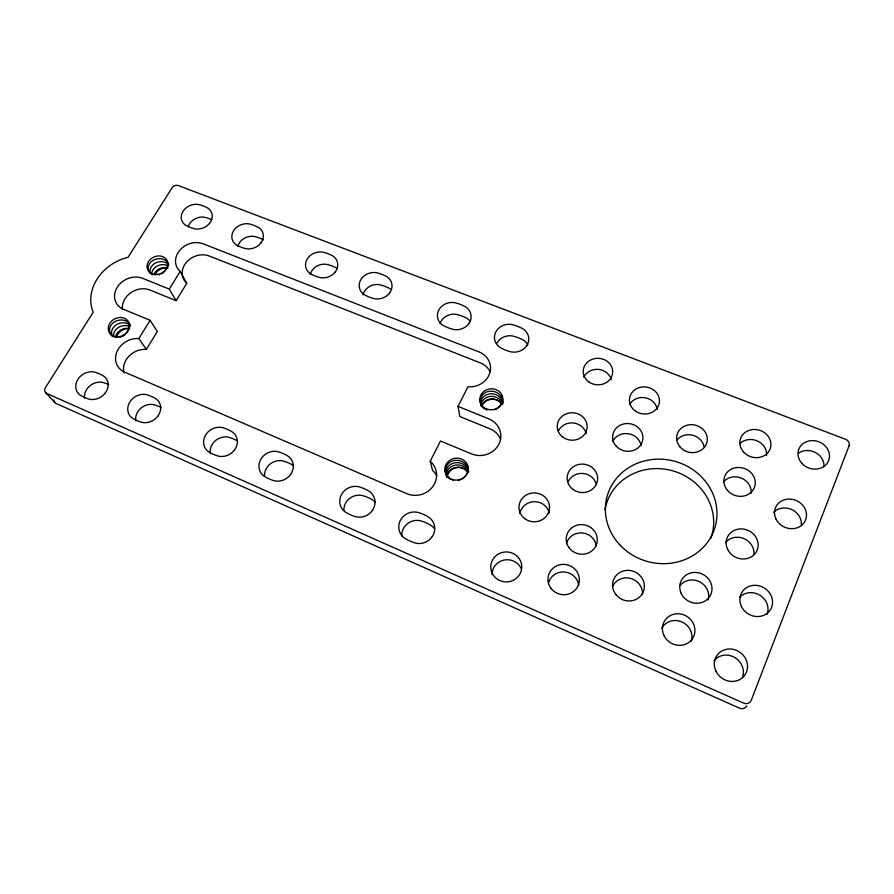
<?xml version="1.0" encoding="UTF-8"?>
<svg xmlns="http://www.w3.org/2000/svg" width="894" height="894" viewBox="0 0 894 894"><rect width="100%" height="100%" fill="white"/><g stroke="black" fill="none" stroke-linecap="round" stroke-linejoin="round"><path stroke-width="1.34" d="M176.118 300.708L169.29 289.12L142.705 278.336A19.21 16.047 -27.4 0 0 117.226 287.276A19.21 16.047 -27.4 0 0 123.394 309.223L150.103 320.331L138.883 338.569A19.713 16.751 -29.9 0 0 116.958 351.7A19.713 16.751 -29.9 0 0 124.612 372.116L406.804 493.667A20.763 19.4 -16.8 0 0 432.875 486.437A20.763 19.4 -16.8 0 0 430.226 461.248L440.496 440.999L471.507 453.884A20.618 19.076 -7.8 0 0 498.93 444.094A20.618 19.076 -7.8 0 0 488.839 418.895L458.019 406.379L467.953 386.767A20.126 18.171 -8.7 0 0 489.778 373.122A20.126 18.171 -8.7 0 0 478.905 351.867L203.251 243.827A18.975 15.902 -23.8 0 0 179.672 250.376A18.975 15.902 -23.8 0 0 180.163 271.43L186.768 283.275L176.118 300.708L149.968 290.036A18.875 15.846 -27.6 0 0 130.759 292.751A18.875 15.846 -27.6 0 0 122.411 309.346M123.998 372.932A19.344 16.528 -30.1 0 1 146.37 349.442L157.344 331.462L150.103 320.331M169.29 289.12L180.163 271.43M45.549 392.511L54.825 402.512M138.883 338.569L146.37 349.442M430.226 461.248L432.607 470.501A20.361 19.076 -16.9 0 1 436.808 475.787M458.019 406.379L459.829 416.526L490.068 428.863A20.227 18.774 -7.7 0 1 500.562 439.177M725.526 542.624A15.924 14.539 24.5 0 1 743.741 538.534A15.924 14.539 24.5 0 1 753.933 554.325M713.96 660.767A16.707 15.455 37.4 0 1 734.79 657.537A16.707 15.455 37.4 0 1 742.411 677.63M798.454 453.18A15.667 13.801 20.2 0 1 815.451 452.52A15.667 13.801 20.2 0 1 823.966 466.612M629.588 404.446A14.751 13.332 7.8 0 1 645.099 397.752A14.751 13.332 7.8 0 1 657.258 409.296M739.763 443.737A15.366 13.723 17.1 0 1 757.229 440.91A15.366 13.723 17.1 0 1 766.571 455.404M558.359 430.942A14.673 13.511 2.6 0 1 573.289 422.974A14.673 13.511 2.6 0 1 586.173 433.702M773.623 512.34A15.936 14.282 23.6 0 1 791.548 509.479A15.936 14.282 23.6 0 1 801.326 524.744M661.806 628.292A16.215 15.232 32.5 0 1 681.876 621.911A16.215 15.232 32.5 0 1 691.364 641.188M548.469 583.089A15.433 14.874 14.7 0 1 578.72 585.346M739.785 597.181A16.36 14.974 30.5 0 1 760.023 595.326A16.36 14.974 30.5 0 1 767.063 614.279M519.839 513.603A14.974 14.203 1.7 0 1 534.333 501.702A14.974 14.203 1.7 0 1 549.296 513.156M583.793 377.156A14.472 13.041 2.9 0 1 598.432 369.401A14.472 13.041 2.9 0 1 611.228 379.693M492.035 574.529A15.198 14.729 -0.5 0 1 521.425 569.176M53.975 399.897A5.029 4.235 -34.2 0 0 56.177 403.518L739.494 708.16A6.079 5.599 40.9 0 0 746.736 706.014M723.335 482.078A15.533 14.036 19.1 0 1 741.193 478.055A15.533 14.036 19.1 0 1 751.172 493.186M677.127 439.826A15.109 13.678 13.3 0 1 692.783 435.255A15.109 13.678 13.3 0 1 704.092 446.899M612.58 441.658A14.885 13.645 8.4 0 1 628.191 433.702A14.885 13.645 8.4 0 1 641.043 445.659M568.081 481.687A14.963 13.98 6.5 0 1 583.257 473.507A14.963 13.98 6.5 0 1 596.421 484.66M566.338 543.82A15.276 14.527 11.8 0 1 581.994 532.947A15.276 14.527 11.8 0 1 596.309 545.921M612.524 586.62A15.712 14.919 23.4 0 1 630.236 578.329A15.712 14.919 23.4 0 1 642.507 594.007M680.222 585.414A16.014 14.896 27.4 0 1 699.879 581.893A16.014 14.896 27.4 0 1 708.126 600.064M186.768 283.275A18.64 15.701 -23.9 0 1 186.231 262.49A18.64 15.701 -23.9 0 1 209.397 256.053L480.29 362.863A19.746 17.902 -8.6 0 1 489.912 371.356M434.495 528.723A14.885 14.192 -19.7 0 0 428.707 524.085A39.504 37.794 -24.2 0 0 419.375 520.554A14.874 14.148 -20.5 0 0 401.819 535.998M375.391 502.327A14.717 13.779 -25.6 0 0 370.518 498.751A39.09 36.676 -28.9 0 0 361.422 495.31A14.706 13.745 -25.9 0 0 343.888 510.452M293.813 465.863A14.516 13.22 -29.5 0 0 290.818 464.031A38.565 35.157 -31.9 0 0 282.035 460.734A14.505 13.187 -29.7 0 0 264.535 475.474M236.195 440.25A38.207 34.128 -33 0 0 227.624 437.032A14.371 12.807 -31.1 0 0 210.381 453.761M161.289 407.63A37.716 32.743 -33.8 0 0 153.008 404.524A14.181 12.292 -32.4 0 0 135.765 420.828M108.744 384.643A37.38 31.804 -34.2 0 0 101.838 382.23A14.058 11.935 -32.9 0 0 84.584 398.232M527.806 344.771A14.114 12.661 -4.8 0 0 520.878 338.86A37.392 33.771 -5.7 0 0 511.882 335.865A14.103 12.639 -5.3 0 0 496.807 343.363M470.11 321.125A13.913 12.382 -9.5 0 0 464.634 317.18A36.855 32.989 -10.6 0 0 455.851 314.263A13.891 12.348 -9.9 0 0 440.038 323.684M390.376 289.019A13.656 11.957 -14.8 0 0 387.448 287.443A36.196 31.849 -16 0 0 378.955 284.616A13.645 11.935 -15.1 0 0 362.975 294.852M337.317 268.569A13.499 11.667 -17.7 0 0 334.468 267.027A35.782 31.044 -18.9 0 0 326.176 264.266A13.488 11.633 -17.9 0 0 310.274 274.335M263.596 239.905A13.298 11.242 -20.8 0 0 261.707 238.977A35.268 29.915 -21.9 0 0 253.672 236.329A13.287 11.22 -21 0 0 237.882 246.163M211.722 219.712A34.922 29.144 -23.5 0 0 203.866 217.119A13.153 10.929 -22.6 0 0 188.153 226.797M605.003 509.759A55.003 51.014 16.9 0 1 671.875 470.59A55.003 51.014 16.9 0 1 710.953 537.998M155.031 274.626A10.527 8.817 -25.6 0 1 167.871 268.155M116.522 337.262A10.784 9.108 -29.4 0 1 129.049 328.646M447.045 477.117A11.499 10.784 -11.1 0 1 455.929 467.763A11.499 10.784 -11.1 0 1 468.098 472.222M481.721 406.614A11.287 10.337 -6.5 0 1 490.951 399.327A11.287 10.337 -6.5 0 1 501.903 403.73M446.151 475.116A11.499 10.56 9.8 0 1 454.186 462.936A11.499 10.56 9.8 0 1 468.154 469.853A11.466 10.717 -35 0 1 468.691 471.808M467.305 465.193A11.577 10.817 -34.7 0 1 461.215 479.497M459.874 480.056A11.577 10.817 -34.7 0 1 458.477 480.458M453.526 480.469A11.577 10.817 -34.7 0 1 452.845 480.301M450.911 479.542A11.577 10.817 -34.7 0 1 450.319 479.206M449.738 478.838A11.577 10.817 -34.7 0 1 446.017 474.111A11.555 10.605 9.7 0 1 453.012 460.779A11.555 10.605 9.7 0 1 467.73 467.528A11.521 10.762 -34.8 0 1 468.422 471.551M446.419 475.418A11.443 10.516 10 0 1 455.37 465.115A11.443 10.516 10 0 1 468.3 471.518M446.799 477.027A11.521 10.762 -34.8 0 1 446.542 476.401M446.944 477.016A11.387 10.471 10.1 0 1 455.493 467.484A11.387 10.471 10.1 0 1 468.065 472.613M480.86 405.664A11.276 10.046 11.1 0 1 488.56 394.064A11.276 10.046 11.1 0 1 502.316 400.691A11.253 10.348 -27.1 0 1 502.864 402.557M502.774 403.876A11.197 10.303 -27.2 0 0 502.551 403.272A11.22 10.013 11.2 0 0 490.236 396.433A11.22 10.013 11.2 0 0 480.927 405.708M501.825 395.461A11.354 10.426 -27 0 1 496.583 408.927M495.946 409.262A11.354 10.426 -27 0 1 494.628 409.821M487.051 409.955A11.354 10.426 -27 0 1 485.788 409.452M485.196 409.139A11.354 10.426 -27 0 1 484.079 408.413M483.565 407.999A11.354 10.426 -27 0 1 483.073 407.552M482.626 407.072A11.354 10.426 -27 0 1 480.905 404.311A11.331 10.091 11 0 1 487.576 391.617A11.331 10.091 11 0 1 502.07 398.087A11.309 10.393 -27.1 0 1 502.551 403.92M481.52 406.401A11.164 9.968 11.3 0 1 490.538 399.015A11.164 9.968 11.3 0 1 501.88 404.099M130.278 325.293A10.862 9.152 -14.2 0 0 117.337 324.176A10.862 9.152 -14.2 0 0 111.772 334.792A10.728 8.806 -44.2 0 0 112.398 336.368M130.2 324.779A10.918 9.175 -14.2 0 0 116.913 320.711A10.918 9.175 -14.2 0 0 109.761 332.032A10.773 8.839 -44.2 0 0 113.493 336.714M128.915 323.572A10.773 8.839 -44.2 0 1 123.517 335.731M122.947 336.077A10.773 8.839 -44.2 0 1 121.763 336.68M120.545 337.139A10.773 8.839 -44.2 0 1 119.293 337.451M115.65 337.463A10.773 8.839 -44.2 0 1 115.08 337.329M113.56 336.412A10.817 9.119 -14.3 0 1 118.723 327.271A10.817 9.119 -14.3 0 1 130.166 326.701M115.538 337.407A10.762 9.085 -14.3 0 1 129.675 328.601M150.259 273.128A10.594 8.795 -10.4 0 1 155.835 262.836A10.594 8.795 -10.4 0 1 168.675 264.468M168.62 263.741A10.639 8.828 -10.4 0 0 155.601 259.215A10.639 8.828 -10.4 0 0 148.449 270.144A10.527 8.605 -40.7 0 0 150.024 272.961M167.301 261.752A10.527 8.605 -40.7 0 1 163.691 272.29M163.177 272.726A10.527 8.605 -40.7 0 1 162.652 273.128M162.116 273.508A10.527 8.605 -40.7 0 1 161.546 273.843M159.78 274.693A10.527 8.605 -40.7 0 1 159.177 274.905M152.706 274.816A10.527 8.605 -40.7 0 1 152.192 274.581M151.254 274.033A10.527 8.605 -40.7 0 1 150.818 273.698M151.757 273.91A10.549 8.772 -10.4 0 1 157.601 265.831A10.549 8.772 -10.4 0 1 168.485 266.032M153.891 274.659A10.493 8.739 -10.4 0 1 167.904 268.055M849.021 445.927L751.284 700.226A6.213 5.71 40.2 0 1 743.562 703.097L46.924 393.528A5.129 4.291 -34 0 1 45.482 387.515L93.222 312.218A43.851 36.632 -27.4 0 1 128.032 257.316L172.117 187.774A4.727 3.855 -22.5 0 1 178.431 185.594L845.456 439.245A5.733 4.984 20.1 0 1 849.021 445.927M727.627 549.341A16.248 14.807 23.9 0 0 755.262 553.442A16.248 14.807 23.9 0 0 743.573 529.092A16.248 14.807 23.9 0 0 727.627 549.341M715.826 670.869A17.064 15.768 36.7 0 0 744.479 675.562A17.064 15.768 36.7 0 0 732.443 649.189A17.064 15.768 36.7 0 0 715.826 670.869M801.862 463.349A15.98 14.047 19.8 0 0 828.66 460.578A15.98 14.047 19.8 0 0 810.668 440.686A15.98 14.047 19.8 0 0 801.862 463.349M635.466 411.128A15.042 13.544 7.4 0 0 659.359 402.412A15.042 13.544 7.4 0 0 638.506 387.862A15.042 13.544 7.4 0 0 635.466 411.128M743.506 451.939A15.679 13.958 16.7 0 0 770.013 449.179A15.679 13.958 16.7 0 0 752.636 429.545A15.679 13.958 16.7 0 0 743.506 451.939M562.985 437.244A14.963 13.734 2.3 0 0 587.012 428.483A14.963 13.734 2.3 0 0 566.584 413.721A14.963 13.734 2.3 0 0 562.985 437.244M776.081 519.213A16.26 14.539 23.1 0 0 803.728 523.18A16.26 14.539 23.1 0 0 791.693 499.243A16.26 14.539 23.1 0 0 776.081 519.213M663.784 635.12A16.561 15.533 31.6 0 0 691.811 639.612A16.561 15.533 31.6 0 0 680.423 613.966A16.561 15.533 31.6 0 0 663.784 635.12M551.073 588.442A15.746 15.153 13.5 0 0 578.094 585.771A15.746 15.153 13.5 0 0 561.778 564.449A15.746 15.153 13.5 0 0 551.073 588.442M741.417 606.456A16.707 15.254 29.8 0 0 769.645 610.837A16.707 15.254 29.8 0 0 757.598 585.514A16.707 15.254 29.8 0 0 741.417 606.456M524.7 518.609A15.276 14.449 1.1 0 0 549.341 509.558A15.276 14.449 1.1 0 0 528.689 493.879A15.276 14.449 1.1 0 0 524.7 518.609M588.978 382.006A14.751 13.254 2.6 0 0 612.58 373.435A14.751 13.254 2.6 0 0 592.32 359.276A14.751 13.254 2.6 0 0 588.978 382.006M496.494 578.563A15.5 14.986 -1.2 0 0 521.593 569.288A15.5 14.986 -1.2 0 0 500.774 552.928A15.5 14.986 -1.2 0 0 496.494 578.563M727.537 490.46A15.846 14.282 18.6 0 0 754.312 487.711A15.846 14.282 18.6 0 0 736.868 467.54A15.846 14.282 18.6 0 0 727.537 490.46M680.055 446.955A15.41 13.902 12.8 0 0 706.294 444.206A15.41 13.902 12.8 0 0 689.542 424.739A15.41 13.902 12.8 0 0 680.055 446.955M615.821 445.693A15.187 13.868 8 0 0 641.825 442.955A15.187 13.868 8 0 0 625.677 423.611A15.187 13.868 8 0 0 615.821 445.693M573.043 489.443A15.265 14.215 6 0 0 597.505 480.458A15.265 14.215 6 0 0 576.63 465.07A15.265 14.215 6 0 0 573.043 489.443M569.355 548.134A15.589 14.785 11 0 0 596.097 545.441A15.589 14.785 11 0 0 579.815 524.689A15.589 14.785 11 0 0 569.355 548.134M615.921 594.622A16.036 15.198 22.4 0 0 643.222 591.94A16.036 15.198 22.4 0 0 626.258 570.417A16.036 15.198 22.4 0 0 615.921 594.622M681.172 593.303A16.338 15.187 26.6 0 0 708.942 597.605A16.338 15.187 26.6 0 0 697.532 572.618A16.338 15.187 26.6 0 0 681.172 593.303M432.238 536.623A15.187 14.427 -19.5 0 0 429.5 517.715A40.297 38.453 -23.7 0 0 420.415 513.223A15.164 14.393 -20.3 0 0 401.272 518.866A15.164 14.393 -20.3 0 0 403.864 537.663A39.749 37.548 -16.8 0 0 412.972 542.245A15.187 14.427 -19.5 0 0 432.238 536.623M372.418 510.418A15.019 14.013 -25.2 0 0 370.094 491.935A39.872 37.291 -28.5 0 0 361.265 487.565A14.997 13.969 -25.6 0 0 342.357 493.119A14.997 13.969 -25.6 0 0 344.548 511.502A39.28 36.486 -22.7 0 0 353.398 515.961A15.019 14.013 -25.2 0 0 372.418 510.418M290.539 474.558A14.796 13.432 -29.2 0 0 288.773 456.644A39.325 35.726 -31.5 0 0 280.291 452.431A14.785 13.388 -29.4 0 0 261.718 457.873A14.785 13.388 -29.4 0 0 263.35 475.686A38.699 35 -27.2 0 0 271.865 479.977A14.796 13.432 -29.2 0 0 290.539 474.558M234.485 450.006A14.662 13.03 -30.7 0 0 233.088 432.472A38.945 34.654 -32.6 0 0 224.83 428.371A14.65 12.997 -30.9 0 0 206.48 433.735A14.65 12.997 -30.9 0 0 207.754 451.168A38.33 33.983 -29.1 0 0 216.035 455.348A14.662 13.03 -30.7 0 0 234.485 450.006M157.668 416.358A14.472 12.505 -32.1 0 0 156.763 399.35A38.442 33.223 -33.5 0 0 148.817 395.394A14.449 12.46 -32.1 0 0 130.781 400.646A14.449 12.46 -32.1 0 0 131.574 417.565A37.816 32.597 -30.7 0 0 139.542 421.599A14.472 12.505 -32.1 0 0 157.668 416.358M105.023 393.304A14.338 12.136 -32.6 0 0 104.442 376.653A38.096 32.262 -33.9 0 0 96.708 372.787A14.326 12.103 -32.7 0 0 78.884 377.972A14.326 12.103 -32.7 0 0 79.365 394.533A37.481 31.67 -31.4 0 0 87.109 398.467A14.338 12.136 -32.6 0 0 105.023 393.304M526.622 345.866A14.393 12.851 -5 0 0 523.459 329.16A38.107 34.285 -5.9 0 0 514.676 325.315A14.371 12.829 -5.5 0 0 496.606 330.59A14.371 12.829 -5.5 0 0 499.645 347.207A37.704 33.436 -4.6 0 0 508.451 351.118A14.393 12.851 -5 0 0 526.622 345.866M468.858 323.539A14.17 12.561 -9.6 0 0 466.076 307.178A37.548 33.469 -10.7 0 0 457.527 303.435A14.148 12.527 -10 0 0 439.669 308.631A14.148 12.527 -10 0 0 442.318 324.913A37.135 32.676 -9 0 0 450.9 328.724A14.17 12.561 -9.6 0 0 468.858 323.539M389.639 292.919A13.913 12.125 -14.8 0 0 387.381 277.039A36.866 32.296 -16 0 0 379.134 273.419A13.891 12.091 -15.1 0 0 361.578 278.526A13.891 12.091 -15.1 0 0 363.724 294.327A36.442 31.569 -14 0 0 371.982 298.015A13.913 12.125 -14.8 0 0 389.639 292.919M335.306 271.921A13.745 11.823 -17.6 0 0 333.395 256.366A36.442 31.458 -18.8 0 0 325.36 252.834A13.734 11.79 -17.9 0 0 308.005 257.863A13.734 11.79 -17.9 0 0 309.816 273.352A36.006 30.787 -16.8 0 0 317.862 276.95A13.745 11.823 -17.6 0 0 335.306 271.921M260.746 243.112A13.533 11.387 -20.7 0 0 259.282 227.981A35.905 30.307 -21.8 0 0 251.549 224.562A13.522 11.365 -20.9 0 0 234.463 229.501A13.522 11.365 -20.9 0 0 235.815 244.565A35.458 29.681 -19.9 0 0 243.57 248.04A13.533 11.387 -20.7 0 0 260.746 243.112M209.554 223.321A13.399 11.097 -22.4 0 0 208.403 208.492A35.548 29.513 -23.4 0 0 200.859 205.151A13.388 11.063 -22.5 0 0 183.974 210.023A13.388 11.063 -22.5 0 0 185.013 224.796A35.089 28.921 -21.6 0 0 192.579 228.193A13.399 11.097 -22.4 0 0 209.554 223.321M619.631 544.658A56.121 51.93 16.2 0 0 714.217 529.706A56.121 51.93 16.2 0 0 649.659 459.862A56.121 51.93 16.2 0 0 619.631 544.658M155.578 274.503A10.717 8.929 -25.5 0 0 167.223 260.88A10.717 8.929 -25.5 0 0 149.488 260.288A10.717 8.929 -25.5 0 0 155.578 274.503M486.314 408.849A11.499 10.505 -6.7 0 0 502.752 398.266A11.499 10.505 -6.7 0 0 484.816 390.712A11.499 10.505 -6.7 0 0 486.314 408.849M452.029 479.363A11.723 10.963 -11.2 0 0 468.154 467.439A11.723 10.963 -11.2 0 0 449.458 460.544A11.723 10.963 -11.2 0 0 452.029 479.363M117.483 336.814A10.985 9.231 -29.2 0 0 128.624 322.142A10.985 9.231 -29.2 0 0 110.42 322.466A10.985 9.231 -29.2 0 0 117.483 336.814"/></g></svg>
